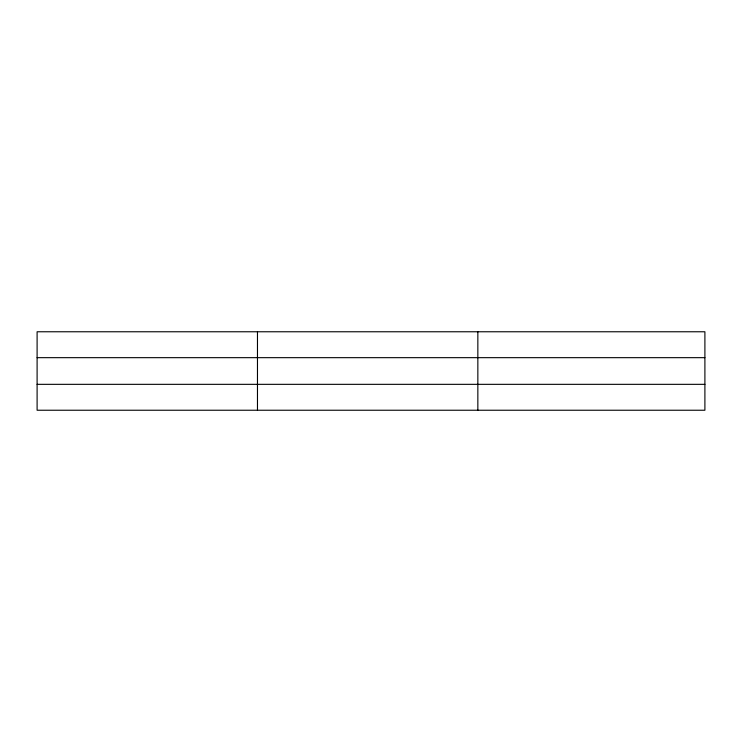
<?xml version="1.0" encoding="UTF-8"?>
<svg xmlns="http://www.w3.org/2000/svg" width="742" height="742" viewBox="0 0 742 742"><rect width="100%" height="100%" fill="white"/><g stroke="black" fill="none" stroke-linecap="round" stroke-linejoin="round"><path stroke-width="1.11" d="M257.474 331.767L257.474 410.233M477.848 331.767L477.848 410.233M704.9 384.337L704.9 410.233L37.1 410.233L37.1 331.767L704.9 331.767L704.9 384.337L37.1 384.337M37.1 357.663L704.9 357.663"/></g></svg>
